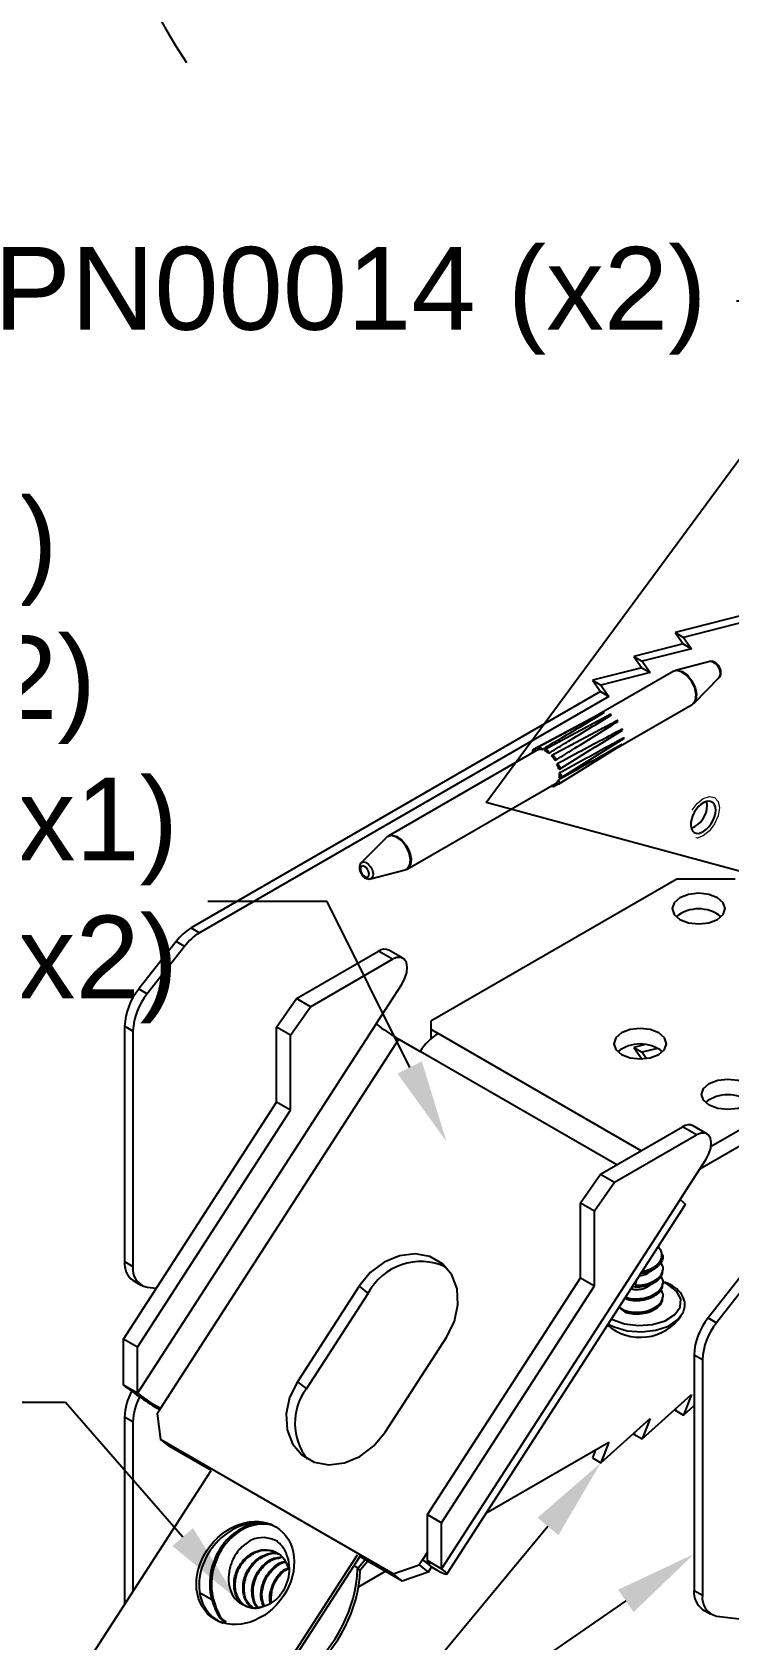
# Model space of a CAD drawing. Extents: x 0 to 12.5, y -12.4 to 0.
# Drawn here: x 6.28 to 8.385, y -7.917 to -3.06 of the extents above; entities that cross this region are included whole.
import ezdxf
from ezdxf import colors
from ezdxf.entities.mleader import LeaderData, LeaderLine
from ezdxf.math import Vec2, Vec3

# ---------------------------------------------------------------- set-up
doc = ezdxf.new("R2010")
doc.units = 0
doc.header["$LTSCALE"] = 0.5
doc.header["$MEASUREMENT"] = 0
doc.linetypes.add('HIDDEN', pattern=[0.375, 0.25, -0.125])
for name, color, linetype in [('Brackets', 181, 'CONTINUOUS'), ('Dimension', 10, 'CONTINUOUS'), ('FAB DWG', 221, 'CONTINUOUS'), ('Hardware', 242, 'CONTINUOUS')]:
    doc.layers.add(name, color=color, linetype=linetype)
doc.styles.get("Standard").update_dxf_attribs({"font": 'arial.ttf'})

msp = doc.modelspace()

# ---------------------------------------------------------------- linework, layer by layer
at = {"layer": 'Brackets', "transparency": 16777216}
for p, q in [((8.4803, -4.8084), (8.2231, -4.874)), ((8.4803, -4.8295), (8.2485, -4.8886)), ((8.2231, -4.874), (8.2485, -4.8886)), ((8.2231, -4.874), (8.2471, -4.9081)), ((8.2485, -4.8886), (8.2725, -4.9228)), ((8.2471, -4.9081), (8.0982, -4.9461)), ((8.0982, -4.9461), (8.1235, -4.9608)), ((8.0982, -4.9461), (8.1221, -4.9803)), ((8.2725, -4.9228), (8.1235, -4.9608)), ((8.2471, -4.9081), (8.2725, -4.9228)), ((8.1221, -4.9803), (7.9732, -5.0183)), ((8.1475, -4.9949), (7.9986, -5.0329)), ((8.1221, -4.9803), (8.1475, -4.9949)), ((8.1235, -4.9608), (8.1475, -4.9949)), ((7.9732, -5.0183), (7.9986, -5.0329)), ((7.9732, -5.0183), (7.9972, -5.0524)), ((7.9986, -5.0329), (8.0225, -5.067)), ((7.9972, -5.0524), (6.7602, -5.7663)), ((8.0225, -5.067), (6.7856, -5.7809)), ((7.9972, -5.0524), (8.0225, -5.067)), ((8.2279, -5.6185), (7.4844, -6.0476)), ((8.4047, -5.6185), (8.2279, -5.6185)), ((6.7602, -5.7663), (6.7856, -5.7809)), ((6.7147, -5.8071), (6.6018, -5.9506)), ((6.7401, -5.8218), (6.6272, -5.9653)), ((6.7401, -5.8218), (6.7147, -5.8071)), ((7.0788, -5.9797), (7.3269, -5.8365)), ((7.1211, -6.0041), (7.3691, -5.8609)), ((7.3691, -5.8609), (7.3269, -5.8365)), ((7.4004, -5.8578), (7.3581, -5.8334)), ((6.6018, -5.9506), (6.6272, -5.9653)), ((7.319, -6.0562), (7.3976, -5.9347)), ((7.0181, -6.0658), (7.0788, -5.9797)), ((7.0604, -6.0902), (7.1211, -6.0041)), ((7.1211, -6.0041), (7.0788, -5.9797)), ((6.559, -6.0629), (6.559, -6.7739)), ((6.5843, -6.0775), (6.559, -6.0629)), ((7.319, -6.0562), (6.5978, -7.1713)), ((7.0604, -6.0902), (7.0181, -6.0658)), ((7.0181, -6.2926), (7.0181, -6.0658)), ((7.4844, -6.0476), (7.4844, -6.0721)), ((8.3317, -6.4258), (8.9792, -6.0521)), ((6.5843, -6.0775), (6.5843, -6.7885)), ((6.6672, -7.2175), (7.3884, -6.1023)), ((7.0604, -6.317), (7.0604, -6.0902)), ((7.3884, -6.1023), (7.4521, -6.139)), ((7.4844, -6.0721), (7.5064, -6.0848)), ((7.4844, -6.0721), (7.4844, -6.1009)), ((8.1205, -6.4392), (7.5064, -6.0848)), ((8.2975, -6.4943), (8.9792, -6.1009)), ((8.0464, -6.482), (7.4521, -6.139)), ((8.1297, -6.1191), (8.0982, -6.1271)), ((8.0982, -6.1271), (8.1235, -6.1418)), ((8.0982, -6.1271), (8.1221, -6.1613)), ((8.1221, -6.1613), (8.1192, -6.162)), ((8.1221, -6.1613), (8.1233, -6.1619)), ((8.17, -6.1299), (8.1235, -6.1418)), ((8.1235, -6.1418), (8.1368, -6.1607)), ((6.5555, -7.0079), (7.0181, -6.2926)), ((7.0604, -6.317), (7.0181, -6.2926)), ((6.5978, -7.0323), (7.0604, -6.317)), ((7.9978, -6.51), (8.2458, -6.3669)), ((8.0401, -6.5344), (8.2881, -6.3913)), ((8.2881, -6.3913), (8.2458, -6.3669)), ((8.3193, -6.3882), (8.2771, -6.3638)), ((8.2379, -6.5865), (8.3165, -6.465)), ((7.937, -6.5961), (7.9978, -6.51)), ((7.9793, -6.6205), (8.0401, -6.5344)), ((7.9978, -6.51), (8.0401, -6.5344)), ((8.2379, -6.5865), (7.5167, -7.7017)), ((7.5326, -7.7178), (8.2538, -6.6027)), ((7.937, -6.5961), (7.9793, -6.6205)), ((7.937, -6.823), (7.937, -6.5961)), ((7.9793, -6.8474), (7.9793, -6.6205)), ((6.559, -6.7739), (6.5843, -6.7885)), ((6.5849, -6.8311), (6.6102, -6.8458)), ((7.4744, -7.5383), (7.937, -6.823)), ((7.937, -6.823), (7.9793, -6.8474)), ((8.4359, -6.8005), (8.323, -6.944)), ((8.4613, -6.8151), (8.3484, -6.9586)), ((6.6272, -6.8513), (6.6547, -6.8545)), ((7.2676, -6.8486), (7.0813, -7.1367)), ((7.1085, -7.1584), (7.2948, -6.8703)), ((7.2676, -6.8486), (7.2948, -6.8703)), ((7.5167, -7.5627), (7.9793, -6.8474)), ((8.323, -6.944), (8.3484, -6.9586)), ((6.5978, -7.0323), (6.5555, -7.0079)), ((6.5555, -7.1469), (6.5555, -7.0079)), ((6.5978, -7.1713), (6.5978, -7.0323)), ((7.3464, -7.2897), (7.5328, -7.0016)), ((8.2801, -7.0562), (8.2801, -7.7672)), ((8.3055, -7.0709), (8.2801, -7.0562)), ((8.3055, -7.0709), (8.3055, -7.7819)), ((7.0813, -7.1367), (7.1085, -7.1584)), ((6.5978, -7.1713), (6.5555, -7.1469)), ((8.1235, -7.3096), (8.2725, -7.1756)), ((8.2725, -7.1756), (8.2485, -7.2374)), ((6.6571, -7.2332), (6.6672, -7.2175)), ((6.6571, -7.2332), (6.6674, -7.311)), ((8.2248, -7.2185), (8.2231, -7.2228)), ((8.2231, -7.2228), (8.2485, -7.2374)), ((8.2485, -7.2374), (8.2801, -7.209)), ((6.559, -7.2439), (6.559, -7.8098)), ((6.5843, -7.2585), (6.559, -7.2439)), ((6.5843, -7.2585), (6.5843, -7.7705)), ((7.9986, -7.3817), (8.1475, -7.2478)), ((8.1475, -7.2478), (8.1235, -7.3096)), ((7.3711, -7.7172), (6.6674, -7.311)), ((6.6674, -7.311), (6.6946, -7.3327)), ((7.6514, -7.5341), (8.0225, -7.3199)), ((8.0225, -7.3199), (7.9986, -7.3817)), ((8.0998, -7.2907), (8.0982, -7.2949)), ((8.0982, -7.2949), (8.1235, -7.3096)), ((6.8205, -7.4054), (6.6946, -7.3327)), ((7.9825, -7.343), (7.9732, -7.3671)), ((7.9732, -7.3671), (7.9986, -7.3817)), ((7.4744, -7.5383), (7.5167, -7.5627)), ((7.4744, -7.6773), (7.4744, -7.5383)), ((7.5167, -7.7017), (7.5167, -7.5627)), ((7.3983, -7.7389), (7.2674, -7.6633)), ((7.4744, -7.6513), (7.4593, -7.6746)), ((7.2657, -7.7567), (7.3474, -7.7095)), ((7.3711, -7.7172), (7.4492, -7.6903)), ((7.3983, -7.7389), (7.3711, -7.7172)), ((7.4763, -7.712), (7.3983, -7.7389)), ((7.4593, -7.6746), (7.4492, -7.6903)), ((7.4492, -7.6903), (7.4763, -7.712)), ((7.4593, -7.6746), (7.4865, -7.6963)), ((7.4744, -7.6773), (7.5167, -7.7017)), ((7.4865, -7.6963), (7.4763, -7.712)), ((8.2801, -7.7672), (8.3055, -7.7819)), ((8.306, -7.8245), (8.3314, -7.8391)), ((8.3484, -7.8446), (8.4613, -7.8578))]:
    msp.add_line(p, q, dxfattribs=at)
at = {"layer": 'Brackets', "linetype": 'HIDDEN', "lineweight": 18, "transparency": 16777216, "flags": 128}
msp.add_lwpolyline([(8.3567, -5.4039), (8.353, -5.4276), (8.3424, -5.4519), (8.3266, -5.4733), (8.3079, -5.4884), (8.2892, -5.4949), (8.2734, -5.4918), (8.2628, -5.4796), (8.2591, -5.4602), (8.2628, -5.4365), (8.2734, -5.4121), (8.2892, -5.3907), (8.3079, -5.3757), (8.3266, -5.3692), (8.3424, -5.3723), (8.353, -5.3844), (8.3567, -5.4039)], dxfattribs=at)
at = {"layer": 'Brackets', "linetype": 'Continuous', "lineweight": 25, "transparency": 16777216, "flags": 128}
for points in [[(8.3456, -5.4103), (8.3447, -5.4014), (8.3421, -5.394), (8.3379, -5.3884), (8.3323, -5.3848), (8.3255, -5.3834), (8.318, -5.3843), (8.31, -5.3874), (8.3018, -5.3926), (8.294, -5.3997), (8.2868, -5.4082), (8.2806, -5.4179), (8.2756, -5.4282), (8.2722, -5.4387), (8.2705, -5.4489), (8.2705, -5.4583), (8.2722, -5.4665), (8.2756, -5.4731), (8.2806, -5.4777), (8.2868, -5.4802), (8.294, -5.4805), (8.3018, -5.4784), (8.31, -5.4743), (8.318, -5.4681), (8.3255, -5.4603), (8.3323, -5.4511), (8.3379, -5.441), (8.3421, -5.4306), (8.3447, -5.4201), (8.3456, -5.4103)], [(8.3202, -5.3956), (8.3193, -5.3868), (8.3186, -5.3842)]]:
    msp.add_lwpolyline(points, dxfattribs=at)
at = {"layer": 'Brackets', "transparency": 16777216, "flags": 128}
for points in [[(8.2376, -5.7404), (8.2636, -5.7504), (8.2942, -5.7539), (8.3248, -5.7504), (8.3508, -5.7404), (8.3681, -5.7254), (8.3742, -5.7078), (8.3681, -5.6901), (8.3508, -5.6751), (8.3248, -5.6651), (8.2942, -5.6616), (8.2636, -5.6651), (8.2376, -5.6751), (8.2203, -5.6901), (8.2142, -5.7078), (8.2203, -5.7254), (8.2376, -5.7404)], [(7.3976, -5.9347), (7.4064, -5.9179), (7.4118, -5.9005), (7.4133, -5.8842), (7.4107, -5.8705), (7.4042, -5.8606), (7.3945, -5.8555), (7.3824, -5.8556), (7.3691, -5.8609)], [(8.0609, -6.1485), (8.0868, -6.1585), (8.1174, -6.162), (8.148, -6.1585), (8.174, -6.1485), (8.1913, -6.1335), (8.1974, -6.1159), (8.1913, -6.0982), (8.174, -6.0832), (8.148, -6.0732), (8.1174, -6.0697), (8.0868, -6.0732), (8.0609, -6.0832), (8.0435, -6.0982), (8.0374, -6.1159), (8.0435, -6.1335), (8.0609, -6.1485)], [(8.326, -6.3015), (8.3087, -6.2866), (8.3026, -6.2689), (8.3087, -6.2512), (8.326, -6.2362), (8.352, -6.2262), (8.3826, -6.2227), (8.4132, -6.2262), (8.4392, -6.2362), (8.4565, -6.2512), (8.4626, -6.2689), (8.4565, -6.2866), (8.4392, -6.3015), (8.4132, -6.3116), (8.3826, -6.3151), (8.352, -6.3116), (8.326, -6.3015)], [(8.3165, -6.465), (8.3254, -6.4482), (8.3308, -6.4309), (8.3323, -6.4146), (8.3296, -6.4009), (8.3232, -6.391), (8.3135, -6.3859), (8.3014, -6.386), (8.2881, -6.3913)], [(8.2379, -6.5865), (8.2469, -6.5941), (8.2523, -6.5994), (8.2539, -6.6024), (8.2538, -6.6027)], [(7.5328, -7.0016), (7.556, -6.9543), (7.5666, -6.9045), (7.5638, -6.8565), (7.5477, -6.814), (7.5196, -6.7805), (7.4819, -6.7587), (7.4375, -6.7504), (7.3901, -6.7563), (7.3436, -6.7758), (7.3016, -6.8074), (7.2676, -6.8486)], [(7.0813, -7.1367), (7.058, -7.184), (7.0474, -7.2337), (7.0503, -7.2818), (7.0664, -7.3243), (7.0945, -7.3577), (7.1322, -7.3795), (7.1765, -7.3878), (7.2239, -7.382), (7.2705, -7.3625), (7.3125, -7.3309), (7.3464, -7.2897)], [(7.4593, -7.6746), (7.467, -7.679), (7.4734, -7.6823), (7.4782, -7.6845), (7.4813, -7.6855), (7.4824, -7.6853), (7.4816, -7.6838), (7.4789, -7.6811), (7.4744, -7.6773)], [(7.4865, -7.6963), (7.502, -7.705), (7.5147, -7.7117), (7.5243, -7.7161), (7.5304, -7.7181), (7.5327, -7.7176), (7.5311, -7.7146), (7.5257, -7.7092), (7.5167, -7.7017)]]:
    msp.add_lwpolyline(points, dxfattribs=at)
at = {"layer": 'Brackets', "linetype": 'Continuous', "lineweight": 25, "transparency": 16777216}
msp.add_arc((8.2443, -5.3945), 0.0759, 291.2433, 359.1701, dxfattribs=at)
at = {"layer": 'Brackets', "transparency": 16777216}
for centre, radius, start, end in [((8.2942, -5.8182), 0.1096, 51.7271, 128.2729), ((6.8451, -5.9066), 0.164, 121.1572, 142.6542), ((6.8705, -5.9213), 0.164, 121.1572, 142.6542), ((7.3451, -5.861), 0.0305, 64.693, 126.6088), ((6.7501, -6.0716), 0.1913, 140.7973, 177.3983), ((6.7755, -6.0862), 0.1913, 140.7973, 177.3983), ((7.7198, -5.5278), 0.6632, 232.8098, 240.0189), ((7.5944, -6.2273), 0.1674, 121.6734, 148.183), ((8.1174, -6.2263), 0.1096, 51.7271, 128.2729), ((8.3826, -6.3794), 0.1096, 51.7271, 128.2729), ((8.264, -6.3914), 0.0305, 64.693, 126.6088), ((6.622, -6.7798), 0.0634, 174.6155, 234.077), ((6.639, -6.7972), 0.0553, 170.9603, 257.7053), ((7.4546, -6.9547), 0.1808, 65.335, 152.1584), ((8.4712, -7.0649), 0.1913, 140.7973, 177.3983), ((8.4966, -7.0796), 0.1913, 140.7973, 177.3983), ((7.3453, -6.106), 1.3066, 232.8087, 238.6073), ((6.7356, -7.2494), 0.1767, 151.6207, 178.209), ((6.7602, -7.2639), 0.1759, 152.353, 178.2382), ((6.9986, -6.643), 0.6632, 232.8098, 240.0189), ((7.2467, -7.2622), 0.1729, 143.0833, 218.3798), ((8.3432, -7.7732), 0.0634, 174.6155, 234.077), ((8.3602, -7.7906), 0.0553, 170.9603, 257.7053)]:
    msp.add_arc(centre, radius, start, end, dxfattribs=at)
at = {"layer": 'Dimension', "transparency": 16777216}
msp.add_open_spline([(6.7465, -0.9319), (7.1165, -1.4869), (6.7465, -2.0419), (6.3765, -2.5969), (6.7465, -3.1519)], degree=3, dxfattribs=at)
at = {"layer": 'Hardware', "transparency": 16777216}
for p, q in [((8.2172, -4.9914), (7.9536, -5.1436)), ((8.2275, -4.9888), (8.2172, -4.9914)), ((8.3283, -4.9615), (8.2237, -4.9888)), ((8.331, -4.9611), (8.3283, -4.9615)), ((8.2802, -5.0868), (8.3562, -5.0098)), ((8.0507, -5.2203), (8.2747, -5.091)), ((7.9815, -5.1275), (7.7951, -5.2272)), ((8.0084, -5.1142), (7.8104, -5.2202)), ((8.0287, -5.121), (7.8307, -5.2269)), ((7.9674, -5.183), (7.8503, -5.2457)), ((7.8774, -5.3129), (8.0682, -5.1944)), ((7.9813, -5.2197), (8.0641, -5.1684)), ((7.8089, -5.2271), (7.3558, -5.4886)), ((7.871, -5.3319), (8.0618, -5.2134)), ((7.8731, -5.287), (7.9818, -5.2196)), ((7.4133, -5.5882), (7.8631, -5.3286)), ((7.8556, -5.3389), (7.8671, -5.3318)), ((7.3503, -5.4929), (7.2743, -5.5698)), ((7.3022, -5.6181), (7.4068, -5.5908)), ((7.4133, -5.5882), (7.4102, -5.5896)), ((8.1838, -6.7514), (8.1813, -6.7439)), ((8.1864, -6.8), (8.1864, -6.7949)), ((8.1053, -6.8323), (8.1025, -6.8455)), ((8.1243, -6.8028), (8.1298, -6.8024)), ((8.1864, -6.8409), (8.1864, -6.8358)), ((8.0943, -6.8493), (8.1025, -6.8506)), ((8.1864, -6.8817), (8.1864, -6.8766)), ((6.4194, -8.0255), (6.8209, -7.4047)), ((6.8614, -8.2805), (7.2629, -7.6597)), ((7.2699, -7.6648), (6.8682, -8.286)), ((7.2523, -7.6921), (7.2649, -7.6993)), ((7.2635, -7.7021), (7.2649, -7.6993)), ((7.2635, -7.7021), (7.2716, -7.7052)), ((7.2649, -7.6993), (7.2863, -7.6743)), ((7.2942, -7.6788), (7.2716, -7.7052)), ((6.7859, -7.7731), (6.8223, -7.7942))]:
    msp.add_line(p, q, dxfattribs=at)
at = {"layer": 'Hardware', "transparency": 16777216, "flags": 128}
for points in [[(8.2203, -4.99), (8.2291, -4.9881), (8.2444, -4.9919), (8.26, -5.0032), (8.2738, -5.0201), (8.2836, -5.04), (8.2878, -5.0601), (8.286, -5.0771), (8.2782, -5.0885), (8.2775, -5.0891)], [(8.2747, -5.091), (8.2768, -5.0896), (8.2846, -5.0781), (8.2865, -5.061), (8.2822, -5.0409), (8.2724, -5.0209), (8.2586, -5.0039), (8.2428, -4.9926), (8.2275, -4.9888)], [(8.3562, -5.0098), (8.359, -5.005), (8.36, -4.9966), (8.3579, -4.9868), (8.353, -4.9769), (8.3462, -4.9686), (8.3385, -4.9631), (8.331, -4.9611)], [(7.794, -5.2357), (7.7932, -5.2329), (7.7932, -5.2301), (7.7941, -5.228), (7.7958, -5.227), (7.7981, -5.2271), (7.8005, -5.2284), (7.8028, -5.2307)], [(7.8091, -5.2278), (7.8085, -5.2247), (7.8088, -5.2222), (7.8101, -5.2204), (7.812, -5.2198), (7.8143, -5.2204), (7.8167, -5.2221), (7.8189, -5.2247), (7.8204, -5.2277)], [(7.8288, -5.2305), (7.8294, -5.2282), (7.8309, -5.2268), (7.833, -5.2266), (7.8354, -5.2276), (7.8378, -5.2297), (7.8398, -5.2325), (7.841, -5.2356), (7.8415, -5.2386)], [(7.8495, -5.2463), (7.8513, -5.2454), (7.8535, -5.2456), (7.856, -5.247), (7.8582, -5.2494), (7.86, -5.2524), (7.861, -5.2555), (7.861, -5.2583), (7.8602, -5.2605)], [(7.8659, -5.2711), (7.8682, -5.2718), (7.8706, -5.2735), (7.8727, -5.2762), (7.8742, -5.2792), (7.8749, -5.2823), (7.8746, -5.285), (7.8735, -5.2868), (7.8716, -5.2875)], [(7.857, -5.3321), (7.8574, -5.3345), (7.857, -5.3371), (7.8558, -5.3388), (7.8539, -5.3394), (7.8515, -5.3388), (7.8491, -5.3371), (7.8488, -5.3368)], [(7.87, -5.3202), (7.8717, -5.3232), (7.8726, -5.3263), (7.8726, -5.3291), (7.8717, -5.3312), (7.87, -5.3322), (7.8678, -5.3321), (7.8654, -5.3308), (7.8631, -5.3285)], [(7.8734, -5.2981), (7.8757, -5.3002), (7.8776, -5.3031), (7.8788, -5.3062), (7.8792, -5.3092), (7.8786, -5.3116), (7.8772, -5.313), (7.8751, -5.3133), (7.8727, -5.3124)], [(7.3647, -5.487), (7.3523, -5.4911), (7.3503, -5.4929)], [(7.3558, -5.4886), (7.3662, -5.4859), (7.3815, -5.4898), (7.3972, -5.501), (7.411, -5.518), (7.4208, -5.5381), (7.4251, -5.5582), (7.4232, -5.5753), (7.4154, -5.5867), (7.4133, -5.5882)], [(7.4068, -5.5908), (7.4138, -5.5874), (7.4215, -5.576), (7.4234, -5.559), (7.4192, -5.5389), (7.4094, -5.519), (7.3956, -5.5021), (7.3799, -5.4908), (7.3647, -5.487)], [(7.279, -5.579), (7.275, -5.5803), (7.2725, -5.584), (7.2719, -5.5895), (7.2733, -5.596), (7.2764, -5.6024), (7.2809, -5.6079), (7.2859, -5.6115), (7.2908, -5.6128), (7.2948, -5.6114), (7.2973, -5.6077), (7.298, -5.6022), (7.2966, -5.5958), (7.2934, -5.5893), (7.289, -5.5839), (7.2839, -5.5803), (7.279, -5.579)], [(7.2743, -5.5698), (7.2753, -5.5689), (7.2814, -5.5669)], [(7.2814, -5.5669), (7.2889, -5.5688), (7.2967, -5.5743), (7.3035, -5.5827), (7.3083, -5.5925), (7.3104, -5.6024), (7.3094, -5.6108), (7.3056, -5.6164), (7.3022, -5.6181)], [(8.2385, -6.9114), (8.2403, -6.8866), (8.2274, -6.8629), (8.2012, -6.8432), (8.1864, -6.8365)], [(8.021, -6.9626), (8.0385, -6.9714), (8.0778, -6.9828), (8.1215, -6.9863), (8.1647, -6.9813), (8.2027, -6.9686), (8.2315, -6.9494), (8.248, -6.9258)], [(8.031, -6.9472), (8.0337, -6.9487), (8.07, -6.962), (8.1121, -6.9674), (8.1547, -6.9641), (8.1929, -6.9527), (8.222, -6.9343), (8.2385, -6.9114)]]:
    msp.add_lwpolyline(points, dxfattribs=at)
at = {"layer": 'Hardware', "transparency": 16777216}
for centre, radius, start, end in [((8.0088, -5.1155), 0.00132, 27.4262, 105.3646), ((8.0289, -5.1227), 0.00178, 9.3642, 97.5508), ((8.048, -5.1421), 0.00247, 359.9803, 73.8936), ((8.0619, -5.1677), 0.00235, 340.8975, 57.7241), ((8.0669, -5.1934), 0.00166, 319.9641, 48.2791), ((7.815, -5.2523), 0.0251, 77.459, 103.5393), ((7.8039, -5.2834), 0.0584, 49.978, 64.8046), ((8.0609, -5.2125), 0.00123, 313.1595, 27.7529), ((7.7793, -5.3102), 0.0949, 31.5766, 42.2974), ((7.7845, -5.3088), 0.0897, 13.7449, 24.8768), ((7.8503, -5.3107), 0.0219, 305.7555, 334.3657), ((7.8238, -5.3029), 0.0498, 348.9846, 5.4922), ((8.1239, -6.7188), 0.0838, 274.0299, 306.9405), ((8.1174, -6.8518), 0.151, 229.1989, 325.3046), ((8.0961, -6.8775), 0.0542, 218.9734, 249.9487), ((6.9768, -7.6962), 0.0885, 60.8731, 113.3758), ((6.8378, -7.6809), 0.4262, 308.8096, 357.1529), ((6.8459, -7.684), 0.4262, 308.8096, 357.1529), ((6.9532, -7.755), 0.0655, 240.8731, 293.3758)]:
    msp.add_arc(centre, radius, start, end, dxfattribs=at)
msp.add_ellipse((6.9238, -7.7148), major_axis=(0.1035, 0.1318), ratio=0.800914, dxfattribs=at)
for centre, major_axis, ratio, start_param, end_param in [((6.9321, -7.718), (0.1035, 0.1318), 0.800914, 0.240145, 3.381738), ((6.9541, -7.7265), (0.0558, 0.1553), 0.811931, 0.032203, 2.286028), ((6.9595, -7.7286), (0.0558, 0.1553), 0.811931, 0.053873, 2.284695)]:
    msp.add_ellipse(centre, major_axis=major_axis, ratio=ratio, start_param=start_param, end_param=end_param, dxfattribs=at)
for points, knots in [([(8.3562, -5.0097), (8.3563, -5.0096), (8.3582, -5.0083), (8.3603, -5.0038), (8.362, -4.9966), (8.3611, -4.9877), (8.3572, -4.9779), (8.3506, -4.9689), (8.3426, -4.9629), (8.3361, -4.961), (8.3329, -4.961), (8.3325, -4.9609)], [0, 0, 0, 0, 0.006263, 0.114663, 0.229764, 0.367656, 0.522934, 0.679727, 0.843081, 0.979058, 1, 1, 1, 1]), ([(7.8204, -5.2277), (7.8242, -5.2255), (7.8441, -5.2136), (7.9073, -5.1759), (7.9667, -5.1406), (8.01, -5.1149)], [0, 0, 0, 0, 0.058989, 0.315059, 1, 1, 1, 1]), ([(7.8415, -5.2386), (7.8452, -5.2363), (7.8651, -5.2241), (7.9282, -5.1853), (7.9875, -5.1489), (8.0307, -5.1225)], [0, 0, 0, 0, 0.058989, 0.315059, 1, 1, 1, 1]), ([(7.8602, -5.2605), (7.8639, -5.2582), (7.884, -5.2457), (7.9475, -5.2063), (8.0071, -5.1691), (8.0505, -5.1421)], [0, 0, 0, 0, 0.058989, 0.3150592, 1, 1, 1, 1]), ([(8.0487, -5.1397), (8.0482, -5.1399), (8.0444, -5.142), (8.0273, -5.151), (8.0007, -5.1652), (7.9773, -5.1778), (7.9673, -5.1832)], [0, 0, 0, 0, 0.018253, 0.140495, 0.629465, 1, 1, 1, 1]), ([(8.0632, -5.1657), (8.0627, -5.1659), (8.0589, -5.1679), (8.042, -5.1769), (7.9768, -5.2117), (7.9147, -5.2449), (7.8659, -5.2711)], [0, 0, 0, 0, 0.007458, 0.057409, 0.257212, 1, 1, 1, 1]), ([(8.068, -5.1921), (8.0675, -5.1924), (8.0638, -5.1944), (8.0472, -5.2035), (7.9828, -5.2385), (7.9216, -5.2719), (7.8734, -5.2981)], [0, 0, 0, 0, 0.007458, 0.057409, 0.257212, 1, 1, 1, 1]), ([(8.062, -5.212), (8.0615, -5.2122), (8.0579, -5.2143), (8.0415, -5.2236), (7.978, -5.2595), (7.9176, -5.2934), (7.87, -5.3202)], [0, 0, 0, 0, 0.007458, 0.057409, 0.257212, 1, 1, 1, 1]), ([(7.2745, -5.57), (7.2741, -5.5703), (7.2719, -5.5718), (7.2698, -5.5768), (7.2685, -5.5842), (7.2698, -5.5933), (7.2741, -5.6031), (7.2811, -5.6119), (7.2892, -5.6172), (7.2966, -5.6192), (7.3005, -5.6182), (7.3018, -5.6179)], [0, 0, 0, 0, 0.02065, 0.122624, 0.233162, 0.366103, 0.512764, 0.660326, 0.81583, 0.936641, 1, 1, 1, 1]), ([(8.1298, -6.8024), (8.1373, -6.8001), (8.1521, -6.7954), (8.1698, -6.7836), (8.181, -6.7691), (8.1841, -6.7532), (8.1813, -6.74), (8.175, -6.7333), (8.1729, -6.731)], [0, 0, 0, 0, 0.185059, 0.370117, 0.554166, 0.731894, 0.910263, 1, 1, 1, 1]), ([(8.1025, -6.8455), (8.1115, -6.8452), (8.1297, -6.8446), (8.1554, -6.8358), (8.1755, -6.8225), (8.1863, -6.8053), (8.1879, -6.789), (8.182, -6.7803), (8.1799, -6.7772)], [0, 0, 0, 0, 0.178291, 0.3613683, 0.5370487, 0.718502, 0.8999554, 1, 1, 1, 1]), ([(8.1208, -6.8083), (8.1236, -6.8081), (8.1356, -6.8074), (8.1561, -6.7999), (8.1683, -6.7905), (8.1743, -6.7858)], [0, 0, 0, 0, 0.1337359, 0.5690898, 1, 1, 1, 1]), ([(8.1836, -6.7515), (8.1838, -6.7517), (8.1866, -6.7566), (8.1854, -6.7674), (8.1807, -6.7787), (8.1755, -6.7845), (8.1743, -6.7858)], [0, 0, 0, 0, 0.022148, 0.443639, 0.87292, 1, 1, 1, 1]), ([(8.0738, -6.8858), (8.0752, -6.8864), (8.0825, -6.8901), (8.1025, -6.8922), (8.1297, -6.8904), (8.1556, -6.8817), (8.1751, -6.8684), (8.1859, -6.8538), (8.1853, -6.8442), (8.1851, -6.8409)], [0, 0, 0, 0, 0.039456, 0.211311, 0.383167, 0.559635, 0.728974, 0.903878, 1, 1, 1, 1]), ([(8.074, -6.8807), (8.0753, -6.8814), (8.0826, -6.885), (8.1025, -6.8871), (8.1297, -6.8853), (8.1554, -6.8766), (8.1755, -6.8633), (8.1863, -6.8461), (8.1879, -6.8298), (8.1819, -6.821), (8.1798, -6.8179)], [0, 0, 0, 0, 0.032313, 0.178458, 0.324603, 0.474671, 0.618677, 0.767414, 0.916152, 1, 1, 1, 1]), ([(8.0901, -6.8558), (8.0912, -6.8562), (8.0959, -6.8581), (8.1083, -6.8588), (8.125, -6.8567), (8.1401, -6.8502), (8.1496, -6.8447), (8.1517, -6.841), (8.1517, -6.841)], [0, 0, 0, 0, 0.07013, 0.3016449, 0.5331597, 0.7711706, 0.9991507, 1, 1, 1, 1]), ([(8.1025, -6.8506), (8.1115, -6.8503), (8.1297, -6.8498), (8.1556, -6.8409), (8.1751, -6.8276), (8.1859, -6.8129), (8.1853, -6.8034), (8.1851, -6.8)], [0, 0, 0, 0, 0.2179, 0.44165, 0.656359, 0.878124, 1, 1, 1, 1]), ([(8.1155, -6.8165), (8.1186, -6.8162), (8.1273, -6.8153), (8.1401, -6.8093), (8.1496, -6.8039), (8.1517, -6.8002), (8.1517, -6.8002)], [0, 0, 0, 0, 0.217219, 0.616307, 0.998576, 1, 1, 1, 1]), ([(8.2488, -6.9243), (8.2502, -6.9195), (8.2541, -6.9064), (8.2502, -6.8839), (8.2344, -6.8611), (8.2133, -6.8444), (8.1954, -6.838), (8.1888, -6.8357)], [0, 0, 0, 0, 0.138274, 0.376962, 0.613035, 0.857582, 1, 1, 1, 1]), ([(8.0552, -6.9098), (8.0563, -6.9115), (8.0603, -6.9174), (8.0772, -6.9241), (8.102, -6.9282), (8.1298, -6.926), (8.1554, -6.9175), (8.1755, -6.9041), (8.1863, -6.8869), (8.1879, -6.8706), (8.1819, -6.8619), (8.1798, -6.8587)], [0, 0, 0, 0, 0.05093, 0.178351, 0.302441, 0.42653, 0.553951, 0.676224, 0.802515, 0.928806, 1, 1, 1, 1]), ([(8.0776, -6.9284), (8.0857, -6.9301), (8.1017, -6.9335), (8.1298, -6.9311), (8.1555, -6.9226), (8.1751, -6.9092), (8.1859, -6.8946), (8.1853, -6.8851), (8.1851, -6.8817)], [0, 0, 0, 0, 0.182047, 0.360279, 0.543296, 0.718918, 0.900311, 1, 1, 1, 1]), ([(6.9417, -7.615), (6.9307, -7.6223), (6.9087, -7.6369), (6.8855, -7.6717), (6.8734, -7.7097), (6.8722, -7.7473), (6.8824, -7.7795), (6.9, -7.8017), (6.9147, -7.809), (6.9213, -7.8122)], [0, 0, 0, 0, 0.164721, 0.327562, 0.475392, 0.622762, 0.76701, 0.896015, 1, 1, 1, 1]), ([(6.9791, -7.8151), (6.9874, -7.8122), (7.0041, -7.8064), (7.0271, -7.7863), (7.0457, -7.759), (7.0566, -7.7257), (7.0583, -7.6903), (7.0503, -7.656), (7.0355, -7.632), (7.0235, -7.622), (7.0198, -7.6189)], [0, 0, 0, 0, 0.115119, 0.232058, 0.365374, 0.498579, 0.632057, 0.780954, 0.933044, 1, 1, 1, 1]), ([(6.9213, -7.8122), (6.9139, -7.8063), (6.8991, -7.7943), (6.8889, -7.7635), (6.8897, -7.7285), (6.9028, -7.6939), (6.9262, -7.6653), (6.9563, -7.6469), (6.9892, -7.6418), (7.0196, -7.651), (7.0434, -7.6714), (7.0508, -7.6916), (7.0542, -7.7011)], [0, 0, 0, 0, 0.1006, 0.203867, 0.30301, 0.405373, 0.507736, 0.606879, 0.710147, 0.810746, 0.911346, 1, 1, 1, 1]), ([(6.9791, -7.8151), (6.9695, -7.8181), (6.9505, -7.8239), (6.9235, -7.8154), (6.9028, -7.7951), (6.8922, -7.765), (6.8932, -7.7297), (6.9062, -7.6952), (6.9296, -7.6665), (6.9596, -7.6485), (6.9894, -7.6427), (7.006, -7.649), (7.0125, -7.6515)], [0, 0, 0, 0, 0.103755, 0.204737, 0.307524, 0.413036, 0.514335, 0.618923, 0.723511, 0.82481, 0.930323, 1, 1, 1, 1]), ([(6.9445, -7.8188), (6.9387, -7.814), (6.9253, -7.803), (6.9161, -7.7739), (6.9169, -7.739), (6.93, -7.7044), (6.9534, -7.6756), (6.9832, -7.658), (7.0083, -7.6518), (7.0205, -7.6559), (7.0227, -7.6567)], [0, 0, 0, 0, 0.113639, 0.258557, 0.397686, 0.541333, 0.684981, 0.82411, 0.969027, 1, 1, 1, 1]), ([(6.9474, -7.8197), (6.9418, -7.815), (6.9286, -7.8041), (6.9195, -7.7752), (6.9203, -7.7403), (6.9334, -7.7057), (6.9568, -7.6769), (6.9866, -7.6595), (7.0107, -7.6531), (7.022, -7.6567), (7.0232, -7.6571)], [0, 0, 0, 0, 0.1121283, 0.2595841, 0.401151, 0.5473148, 0.6934786, 0.8350455, 0.9825013, 1, 1, 1, 1]), ([(6.964, -7.8218), (6.961, -7.8191), (6.9507, -7.8102), (6.9434, -7.7842), (6.944, -7.7495), (6.9571, -7.7147), (6.9805, -7.6866), (7.0076, -7.6687), (7.026, -7.6673), (7.0338, -7.6667)], [0, 0, 0, 0, 0.068757, 0.234752, 0.394119, 0.55866, 0.723202, 0.882568, 1, 1, 1, 1]), ([(6.9657, -7.8213), (6.9633, -7.8192), (6.9537, -7.8107), (6.9469, -7.7855), (6.9474, -7.7509), (6.9605, -7.716), (6.9839, -7.688), (7.0088, -7.671), (7.0249, -7.6695), (7.0304, -7.669)], [0, 0, 0, 0, 0.057244, 0.231767, 0.399319, 0.572313, 0.745306, 0.912859, 1, 1, 1, 1]), ([(6.9795, -7.8149), (6.9766, -7.8082), (6.9696, -7.7922), (6.9714, -7.7598), (6.9842, -7.7252), (7.0077, -7.6975), (7.0295, -7.6815), (7.0423, -7.68), (7.0445, -7.6797)], [0, 0, 0, 0, 0.146194, 0.345669, 0.551622, 0.757575, 0.95705, 1, 1, 1, 1]), ([(6.9821, -7.8139), (6.9795, -7.8078), (6.9729, -7.7926), (6.9749, -7.7611), (6.9876, -7.7265), (7.0111, -7.6989), (7.0321, -7.6831), (7.0439, -7.6816), (7.0453, -7.6814)], [0, 0, 0, 0, 0.134035, 0.340378, 0.553421, 0.766464, 0.972807, 1, 1, 1, 1]), ([(6.9999, -7.8063), (6.9997, -7.8056), (6.996, -7.7955), (6.9991, -7.7698), (7.0114, -7.7364), (7.0301, -7.7112), (7.0448, -7.7032), (7.0492, -7.7008)], [0, 0, 0, 0, 0.018503, 0.29747, 0.585496, 0.873521, 1, 1, 1, 1]), ([(7.0027, -7.8051), (7.0022, -7.7941), (7.0012, -7.7717), (7.0151, -7.7374), (7.0346, -7.7114), (7.0506, -7.7029), (7.0564, -7.6998)], [0, 0, 0, 0, 0.2705124, 0.5546376, 0.8387629, 1, 1, 1, 1]), ([(6.8223, -7.7942), (6.8266, -7.8068), (6.8354, -7.8326), (6.8485, -7.8551), (6.8624, -7.8622), (6.8646, -7.8633)], [0, 0, 0, 0, 0.448316, 0.915087, 1, 1, 1, 1]), ([(6.8277, -7.7961), (6.8314, -7.8072), (6.8397, -7.8317), (6.8515, -7.854), (6.8647, -7.8614), (6.8664, -7.8623)], [0, 0, 0, 0, 0.418144, 0.925625, 1, 1, 1, 1])]:
    msp.add_open_spline(points, degree=3, knots=knots, dxfattribs=at)

# ---------------------------------------------------------------- leaders
at = {"layer": 'FAB DWG', "transparency": 16777216}
ml = msp.add_multileader_mtext('Standard', dxfattribs=at)
ml.set_content('PN00014 (x2)', color=256)
ml.set_leader_properties()
ml.build(insert=Vec2(0, 0))
ml.multileader.update_dxf_attribs({"text_right_attachment_type": 2, "dogleg_length": 0.36, "arrow_head_size": 0.25})
ctx = ml.context
ctx.base_point, ctx.char_height, ctx.arrow_head_size, ctx.landing_gap_size, ctx.plane_origin = Vec3(6.1132, -3.8711), 0.25, 0.25, 0.09, Vec3(8.1415, -5.5209)
ctx.right_attachment, ctx.text_align_type = 2, 2
notes = []
notes.append((ctx, [(0, (1, 1, 0), (8.7684, -3.8733), (-1, 0), 0.36, [(1, [(9.6056, -5.9178), (7.6524, -5.3872)], 0, [])])]))
ctx.mtext.insert, ctx.mtext.alignment, ctx.mtext.flow_direction = Vec3(8.3184, -3.7094), 3, 5
ml = msp.add_multileader_mtext('Standard', dxfattribs=at)
ml.set_content('BK01090 (x1)\\PHW00289 (x2)', color=256)
ml.set_leader_properties()
ml.build(insert=Vec2(0, 0))
ml.multileader.update_dxf_attribs({"text_right_attachment_type": 2, "dogleg_length": 0.36, "arrow_head_size": 0.25})
ctx = ml.context
ctx.base_point, ctx.char_height, ctx.arrow_head_size, ctx.landing_gap_size, ctx.plane_origin = Vec3(4.1314, -4.63), 0.25, 0.25, 0.09, Vec3(4.3551, -6.4117)
ctx.right_attachment = 2
notes.append((ctx, [(0, (1, 1, 0), (3.7714, -4.63), (1, 0), 0.36, [(0, [(3.2102, -5.8086)], 0, [])])]))
ctx.mtext.insert, ctx.mtext.flow_direction = Vec3(4.2214, -4.4682), 5
ml = msp.add_multileader_mtext('Standard', dxfattribs=at)
ml.set_content('BK01091 (x1)\\PHW00289 (x2)', color=256)
ml.set_leader_properties()
ml.build(insert=Vec2(0, 0))
ml.multileader.update_dxf_attribs({"text_right_attachment_type": 2, "dogleg_length": 0.36, "arrow_head_size": 0.25})
ctx = ml.context
ctx.base_point, ctx.char_height, ctx.arrow_head_size, ctx.landing_gap_size, ctx.plane_origin = Vec3(4.42, -5.474), 0.25, 0.25, 0.09, Vec3(7.5322, -6.4117)
ctx.right_attachment, ctx.text_align_type = 2, 2
notes.append((ctx, [(0, (1, 1, 0), (7.1709, -5.6866), (-1, 0), 0.36, [(0, [(7.5322, -6.4117)], 0, [])])]))
ctx.mtext.insert, ctx.mtext.alignment, ctx.mtext.flow_direction = Vec3(6.7209, -5.3123), 3, 5
ml = msp.add_multileader_mtext('Standard', dxfattribs=at)
ml.set_content('HW00070', color=256)
ml.set_leader_properties()
ml.build(insert=Vec2(0, 0))
ml.multileader.update_dxf_attribs({"text_right_attachment_type": 2, "dogleg_length": 0.36, "arrow_head_size": 0.25})
ctx = ml.context
ctx.base_point, ctx.char_height, ctx.arrow_head_size, ctx.landing_gap_size, ctx.plane_origin = Vec3(4.3319, -7.199), 0.25, 0.25, 0.09, Vec3(6.8991, -7.7943)
ctx.right_attachment, ctx.text_align_type = 2, 2
notes.append((ctx, [(0, (1, 1, 0), (6.3803, -7.1995), (-1, 0), 0.36, [(0, [(6.8991, -7.7943)], 0, [])])]))
ctx.mtext.insert, ctx.mtext.alignment, ctx.mtext.flow_direction = Vec3(5.9303, -7.0718), 3, 5
ml = msp.add_multileader_mtext('Standard', dxfattribs=at)
ml.set_content('BK01120 (x4)', color=256)
ml.set_leader_properties()
ml.build(insert=Vec2(0, 0))
ml.multileader.update_dxf_attribs({"text_right_attachment_type": 2, "dogleg_length": 0.36, "arrow_head_size": 0.25})
ctx = ml.context
ctx.base_point, ctx.char_height, ctx.arrow_head_size, ctx.landing_gap_size, ctx.plane_origin = Vec3(4.4486, -8.4771), 0.25, 0.25, 0.09, Vec3(7.6753, -9.4894)
ctx.right_attachment, ctx.text_align_type = 2, 2
notes.append((ctx, [(0, (1, 1, 0), (7.086, -8.4792), (-1, 0), 0.36, [(0, [(7.9986, -7.3817)], 0, [])])]))
ctx.mtext.insert, ctx.mtext.alignment, ctx.mtext.flow_direction = Vec3(6.636, -8.3154), 3, 5
ml = msp.add_multileader_mtext('Standard', dxfattribs=at)
ml.set_content('BK01120 (x4)', color=256)
ml.set_leader_properties()
ml.build(insert=Vec2(0, 0))
ml.multileader.update_dxf_attribs({"text_right_attachment_type": 2, "dogleg_length": 0.36, "arrow_head_size": 0.25})
ctx = ml.context
ctx.base_point, ctx.char_height, ctx.arrow_head_size, ctx.landing_gap_size, ctx.plane_origin = Vec3(4.4486, -8.4771), 0.25, 0.25, 0.09, Vec3(7.6753, -9.4894)
ctx.right_attachment, ctx.text_align_type = 2, 2
notes.append((ctx, [(0, (1, 1, 0), (7.086, -8.4792), (-1, 0), 0.36, [(0, [(8.2801, -7.6572)], 0, [])])]))
ctx.mtext.insert, ctx.mtext.alignment, ctx.mtext.flow_direction = Vec3(6.636, -8.3154), 3, 5
for ctx, leaders in notes:
    for number, flags, end, landing, length, lines in leaders:
        leader = LeaderData()
        leader.index, (leader.has_last_leader_line, leader.has_dogleg_vector, leader.attachment_direction) = number, flags
        leader.last_leader_point, leader.dogleg_vector, leader.dogleg_length = Vec3(end), Vec3(landing), length
        for number, points, colour, breaks in lines:
            line = LeaderLine()
            line.index, line.vertices, line.color, line.breaks = number, Vec3.list(points), colors.encode_raw_color(colour), breaks
            leader.lines.append(line)
        ctx.leaders.append(leader)

doc.saveas('drawing.dxf')
